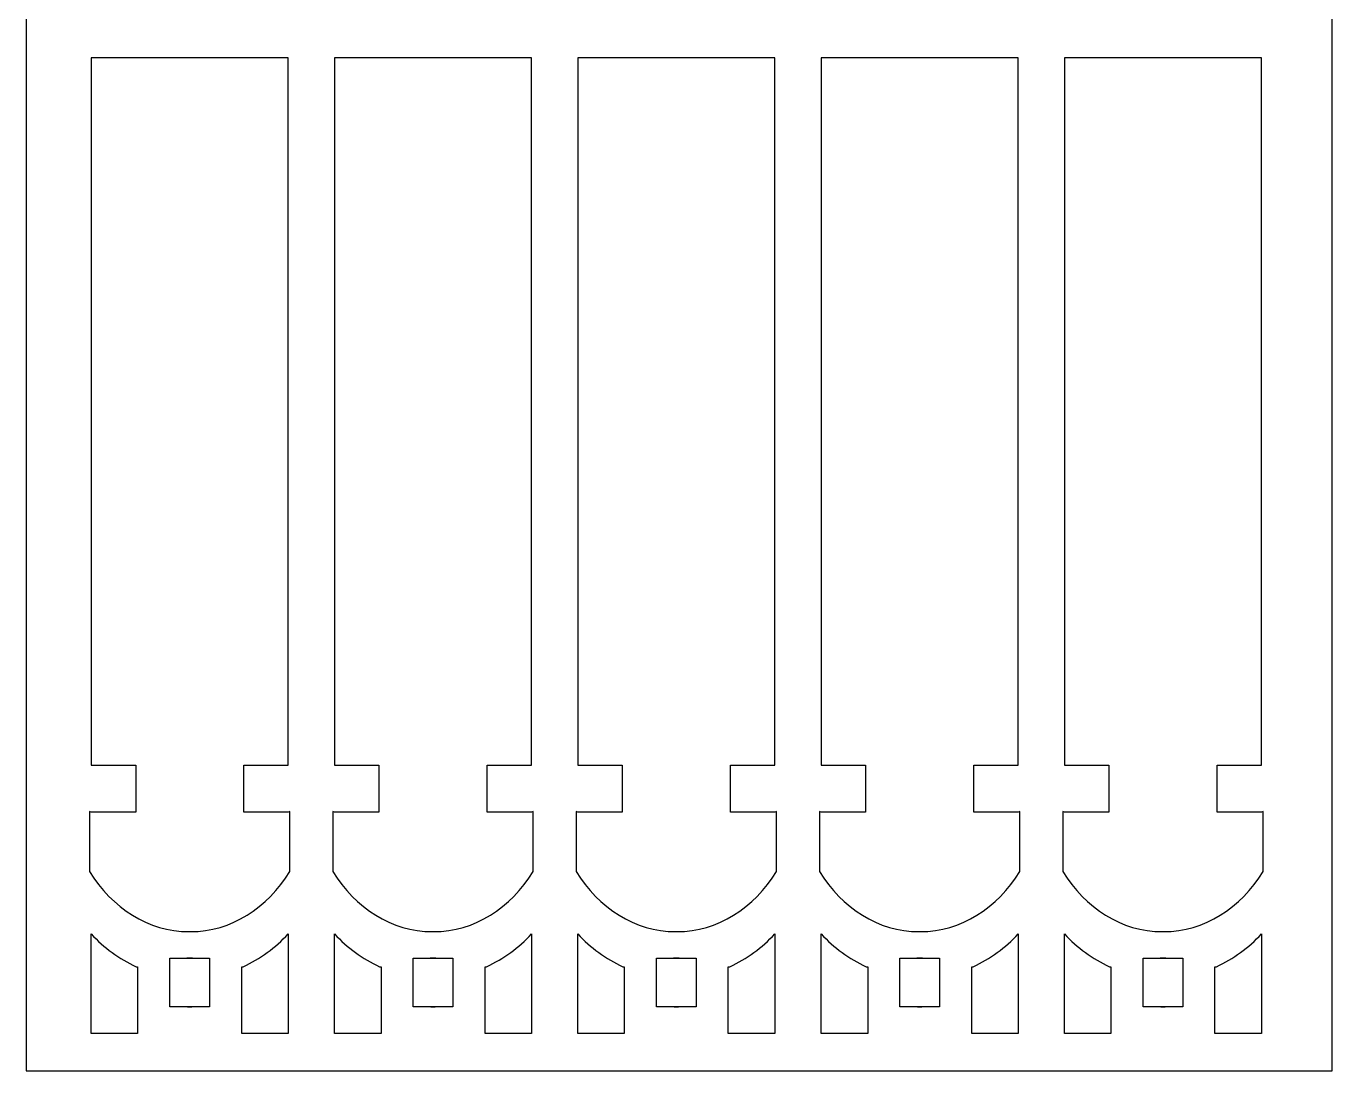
# Model space of a CAD drawing. Header units: centimetres. Extents: x -6.6 to 6.6, y -10.3 to 11.7.
# Drawn here: x -6.62 to 6.62, y -10.3 to 0.29 of the extents above; entities that cross this region are included whole.
import ezdxf

# ---------------------------------------------------------------- set-up
doc = ezdxf.new("R2010")
doc.units = ezdxf.units.CM
doc.header["$MEASUREMENT"] = 0
doc.layers.add('Camada 1', color=7, linetype='Continuous')

msp = doc.modelspace()

# ---------------------------------------------------------------- linework, layer by layer
at = {"layer": 'Camada 1'}
for points, knots in [([(5.48455, 6.34795), (5.80594, 6.52258), (6.0932, 6.78803), (6.3286, 7.16437), (6.3286, 7.16437), (6.62446, 7.63729), (6.41906, 8.06771), (5.97162, 8.33634), (5.97162, 8.33634), (5.38104, 8.69078), (4.50723, 8.64609), (4.25342, 7.90822), (4.25342, 7.90822), (4.1107, 7.48957), (4.30321, 7.03398), (4.70509, 6.89952), (4.70509, 6.89952), (5.03963, 6.78826), (5.41013, 6.96887), (5.52887, 7.31407), (5.52887, 7.31407), (5.62753, 7.60236), (5.49151, 7.91224), (5.21923, 8.00212), (5.21923, 8.00212), (4.98984, 8.07872), (4.74023, 7.95121), (4.66064, 7.71907), (4.66064, 7.71907), (4.59307, 7.52256), (4.68998, 7.31751), (4.87138, 7.2574), (4.87138, 7.2574), (5.02563, 7.20639), (5.19012, 7.29629), (5.24055, 7.44801), (5.24055, 7.44801), (5.28616, 7.58006), (5.21769, 7.71085), (5.10119, 7.74908), (5.10119, 7.74908), (4.99872, 7.78255), (4.89669, 7.71974), (4.85669, 7.6165), (4.85669, 7.6165), (4.88603, 7.71662), (4.99806, 7.78864), (5.11053, 7.75297), (5.11053, 7.75297), (5.23724, 7.7113), (5.3119, 7.56414), (5.26081, 7.41753), (5.26081, 7.41753), (5.20123, 7.24706), (5.02118, 7.14459), (4.85227, 7.19925), (4.85227, 7.19925), (4.65354, 7.26516), (4.54908, 7.49302), (4.6251, 7.71283), (4.6251, 7.71283), (4.71667, 7.97344), (4.99232, 8.11926), (5.24213, 8.03602), (5.24213, 8.03602), (5.54222, 7.93889), (5.68914, 7.59414), (5.57667, 7.27084), (5.57667, 7.27084), (5.44131, 6.88352), (5.03144, 6.6777), (4.6651, 6.79827), (4.6651, 6.79827), (4.22454, 6.94384), (4.01647, 7.45034), (4.17964, 7.92066), (4.17964, 7.92066), (4.46724, 8.74799), (5.41419, 8.78198), (6.07525, 8.41924), (6.07525, 8.41924), (6.59849, 8.13206), (6.62161, 7.91333), (6.61807, 7.43277), (6.61807, 7.43277), (6.61807, 7.43277), (6.61807, -10.30146), (6.61807, -10.30146), (6.61807, -10.30146), (6.61807, -10.30146), (-6.61829, -10.30146), (-6.61829, -10.30146), (-6.61829, -10.30146), (-6.61829, -10.30146), (-6.61829, 9.55787), (-6.61829, 9.55787), (-6.61829, 9.55787), (-6.61829, 9.55787), (-5.96389, 9.55787), (-5.96389, 9.55787), (-5.96389, 9.55787), (-5.96389, 9.55787), (-5.96389, 8.57717), (-5.96389, 8.57717), (-5.96389, 8.57717), (-5.96389, 8.57717), (-5.92611, 8.5455), (-5.92611, 8.5455), (-5.92611, 8.5455), (-5.87145, 8.72076), (-5.79408, 8.89369), (-5.69404, 9.05996), (-5.69404, 9.05996), (-4.11985, 11.67976), (-1.04171, 9.55788), (0.22416, 8.12839), (0.22416, 8.12839), (0.80526, 7.48262), (1.83103, 6.74256), (2.91108, 6.35116), (2.91108, 6.35116), (2.91108, 6.35116), (5.48455, 6.34795), (5.48455, 6.34795)], [0, 0, 0, 0, 0.03125, 0.03125, 0.03125, 0.03125, 0.0625, 0.0625, 0.0625, 0.0625, 0.09375, 0.09375, 0.09375, 0.09375, 0.125, 0.125, 0.125, 0.125, 0.15625, 0.15625, 0.15625, 0.15625, 0.1875, 0.1875, 0.1875, 0.1875, 0.21875, 0.21875, 0.21875, 0.21875, 0.25, 0.25, 0.25, 0.25, 0.28125, 0.28125, 0.28125, 0.28125, 0.3125, 0.3125, 0.3125, 0.3125, 0.34375, 0.34375, 0.34375, 0.34375, 0.375, 0.375, 0.375, 0.375, 0.40625, 0.40625, 0.40625, 0.40625, 0.4375, 0.4375, 0.4375, 0.4375, 0.46875, 0.46875, 0.46875, 0.46875, 0.5, 0.5, 0.5, 0.5, 0.53125, 0.53125, 0.53125, 0.53125, 0.5625, 0.5625, 0.5625, 0.5625, 0.59375, 0.59375, 0.59375, 0.59375, 0.625, 0.625, 0.625, 0.625, 0.65625, 0.65625, 0.65625, 0.65625, 0.6875, 0.6875, 0.6875, 0.6875, 0.71875, 0.71875, 0.71875, 0.71875, 0.75, 0.75, 0.75, 0.75, 0.78125, 0.78125, 0.78125, 0.78125, 0.8125, 0.8125, 0.8125, 0.8125, 0.84375, 0.84375, 0.84375, 0.84375, 0.875, 0.875, 0.875, 0.875, 0.90625, 0.90625, 0.90625, 0.90625, 0.9375, 0.9375, 0.9375, 0.9375, 1, 1, 1, 1]), ([(-4.91784, -0.03393), (-4.91784, -0.03393), (-4.91784, -0.03393), (-4.91784, -0.03393), (-4.91784, -0.03393), (-4.91784, -0.03393), (-3.96248, -0.03393), (-3.96248, -0.03393), (-3.96248, -0.03393), (-3.96248, -0.03393), (-3.96248, -7.20364), (-3.96248, -7.20364), (-3.96248, -7.20364), (-3.96248, -7.20364), (-4.41283, -7.20364), (-4.41283, -7.20364), (-4.41283, -7.20364), (-4.41283, -7.20364), (-4.41283, -7.68111), (-4.41283, -7.68111), (-4.41283, -7.68111), (-4.41283, -7.68111), (-3.96248, -7.68111), (-3.96248, -7.68111), (-3.96248, -7.68111), (-3.96248, -7.68111), (-3.94515, -7.67344), (-3.94515, -7.67344), (-3.94515, -7.67344), (-3.94515, -7.67344), (-3.94515, -8.28193), (-3.94515, -8.28193), (-3.94515, -8.28193), (-4.17319, -8.65079), (-4.53996, -8.89021), (-4.9534, -8.89021), (-4.9534, -8.89021), (-4.9534, -8.89021), (-4.96763, -8.8902), (-4.96763, -8.8902), (-4.96763, -8.8902), (-5.38107, -8.8902), (-5.74783, -8.65078), (-5.97588, -8.28192), (-5.97588, -8.28192), (-5.97588, -8.28192), (-5.97588, -7.67343), (-5.97588, -7.67343), (-5.97588, -7.67343), (-5.97588, -7.67343), (-5.95855, -7.6811), (-5.95855, -7.6811), (-5.95855, -7.6811), (-5.95855, -7.6811), (-5.5082, -7.68111), (-5.5082, -7.68111), (-5.5082, -7.68111), (-5.5082, -7.68111), (-5.5082, -7.20364), (-5.5082, -7.20364), (-5.5082, -7.20364), (-5.5082, -7.20364), (-5.95855, -7.20364), (-5.95855, -7.20364), (-5.95855, -7.20364), (-5.95855, -7.20364), (-5.95855, -0.03393), (-5.95855, -0.03393), (-5.95855, -0.03393), (-5.95855, -0.03393), (-5.03163, -0.03393), (-5.03163, -0.03393), (-5.03163, -0.03393), (-5.03163, -0.03393), (-4.91784, -0.03393), (-4.91784, -0.03393)], [0, 0, 0, 0, 0.05, 0.05, 0.05, 0.05, 0.1, 0.1, 0.1, 0.1, 0.15, 0.15, 0.15, 0.15, 0.2, 0.2, 0.2, 0.2, 0.25, 0.25, 0.25, 0.25, 0.3, 0.3, 0.3, 0.3, 0.35, 0.35, 0.35, 0.35, 0.4, 0.4, 0.4, 0.4, 0.45, 0.45, 0.45, 0.45, 0.5, 0.5, 0.5, 0.5, 0.55, 0.55, 0.55, 0.55, 0.6, 0.6, 0.6, 0.6, 0.65, 0.65, 0.65, 0.65, 0.7, 0.7, 0.7, 0.7, 0.75, 0.75, 0.75, 0.75, 0.8, 0.8, 0.8, 0.8, 0.85, 0.85, 0.85, 0.85, 0.9, 0.9, 0.9, 0.9, 1, 1, 1, 1]), ([(-2.42364, -0.03393), (-2.42364, -0.03393), (-1.49672, -0.03393), (-1.49672, -0.03393), (-1.49672, -0.03393), (-1.49672, -0.03393), (-1.49672, -7.20364), (-1.49672, -7.20364), (-1.49672, -7.20364), (-1.49672, -7.20364), (-1.94707, -7.20364), (-1.94707, -7.20364), (-1.94707, -7.20364), (-1.94707, -7.20364), (-1.94707, -7.68111), (-1.94707, -7.68111), (-1.94707, -7.68111), (-1.94707, -7.68111), (-1.49672, -7.68111), (-1.49672, -7.68111), (-1.49672, -7.68111), (-1.49672, -7.68111), (-1.47939, -7.67344), (-1.47939, -7.67344), (-1.47939, -7.67344), (-1.47939, -7.67344), (-1.47939, -8.28193), (-1.47939, -8.28193), (-1.47939, -8.28193), (-1.7072, -8.65079), (-2.07399, -8.89021), (-2.48764, -8.89021), (-2.48764, -8.89021), (-2.48764, -8.89021), (-2.50187, -8.8902), (-2.50187, -8.8902), (-2.50187, -8.8902), (-2.91531, -8.8902), (-3.28207, -8.65078), (-3.51012, -8.28192), (-3.51012, -8.28192), (-3.51012, -8.28192), (-3.51012, -7.67343), (-3.51012, -7.67343), (-3.51012, -7.67343), (-3.51012, -7.67343), (-3.49255, -7.6811), (-3.49255, -7.6811), (-3.49255, -7.6811), (-3.49255, -7.6811), (-3.04242, -7.68111), (-3.04242, -7.68111), (-3.04242, -7.68111), (-3.04242, -7.68111), (-3.04242, -7.20364), (-3.04242, -7.20364), (-3.04242, -7.20364), (-3.04242, -7.20364), (-3.49255, -7.20364), (-3.49255, -7.20364), (-3.49255, -7.20364), (-3.49255, -7.20364), (-3.49255, -0.03393), (-3.49255, -0.03393), (-3.49255, -0.03393), (-3.49255, -0.03393), (-2.53741, -0.03393), (-2.53741, -0.03393), (-2.53741, -0.03393), (-2.53741, -0.03393), (-2.53741, -0.03393), (-2.53741, -0.03393), (-2.53741, -0.03393), (-2.53741, -0.03393), (-2.42364, -0.03393), (-2.42364, -0.03393)], [0, 0, 0, 0, 0.05, 0.05, 0.05, 0.05, 0.1, 0.1, 0.1, 0.1, 0.15, 0.15, 0.15, 0.15, 0.2, 0.2, 0.2, 0.2, 0.25, 0.25, 0.25, 0.25, 0.3, 0.3, 0.3, 0.3, 0.35, 0.35, 0.35, 0.35, 0.4, 0.4, 0.4, 0.4, 0.45, 0.45, 0.45, 0.45, 0.5, 0.5, 0.5, 0.5, 0.55, 0.55, 0.55, 0.55, 0.6, 0.6, 0.6, 0.6, 0.65, 0.65, 0.65, 0.65, 0.7, 0.7, 0.7, 0.7, 0.75, 0.75, 0.75, 0.75, 0.8, 0.8, 0.8, 0.8, 0.85, 0.85, 0.85, 0.85, 0.9, 0.9, 0.9, 0.9, 1, 1, 1, 1]), ([(0.01386, -0.03393), (0.01386, -0.03393), (0.01386, -0.03393), (0.01386, -0.03393), (0.01386, -0.03393), (0.01386, -0.03393), (0.96901, -0.03393), (0.96901, -0.03393), (0.96901, -0.03393), (0.96901, -0.03393), (0.96901, -7.20364), (0.96901, -7.20364), (0.96901, -7.20364), (0.96901, -7.20364), (0.51866, -7.20364), (0.51866, -7.20364), (0.51866, -7.20364), (0.51866, -7.20364), (0.51866, -7.68111), (0.51866, -7.68111), (0.51866, -7.68111), (0.51866, -7.68111), (0.96901, -7.68111), (0.96901, -7.68111), (0.96901, -7.68111), (0.96901, -7.68111), (0.98634, -7.67344), (0.98634, -7.67344), (0.98634, -7.67344), (0.98634, -7.67344), (0.98634, -8.28193), (0.98634, -8.28193), (0.98634, -8.28193), (0.75851, -8.65079), (0.39172, -8.89021), (-0.02191, -8.89021), (-0.02191, -8.89021), (-0.02191, -8.89021), (-0.03612, -8.8902), (-0.03612, -8.8902), (-0.03612, -8.8902), (-0.44958, -8.8902), (-0.81632, -8.65078), (-1.04437, -8.28192), (-1.04437, -8.28192), (-1.04437, -8.28192), (-1.04437, -7.67343), (-1.04437, -7.67343), (-1.04437, -7.67343), (-1.04437, -7.67343), (-1.02683, -7.6811), (-1.02683, -7.6811), (-1.02683, -7.6811), (-1.02683, -7.6811), (-0.57671, -7.68111), (-0.57671, -7.68111), (-0.57671, -7.68111), (-0.57671, -7.68111), (-0.57671, -7.20364), (-0.57671, -7.20364), (-0.57671, -7.20364), (-0.57671, -7.20364), (-1.02685, -7.20364), (-1.02685, -7.20364), (-1.02685, -7.20364), (-1.02685, -7.20364), (-1.02685, -0.03393), (-1.02685, -0.03393), (-1.02685, -0.03393), (-1.02685, -0.03393), (-0.09996, -0.03393), (-0.09996, -0.03393), (-0.09996, -0.03393), (-0.09996, -0.03393), (0.01386, -0.03393), (0.01386, -0.03393)], [0, 0, 0, 0, 0.05, 0.05, 0.05, 0.05, 0.1, 0.1, 0.1, 0.1, 0.15, 0.15, 0.15, 0.15, 0.2, 0.2, 0.2, 0.2, 0.25, 0.25, 0.25, 0.25, 0.3, 0.3, 0.3, 0.3, 0.35, 0.35, 0.35, 0.35, 0.4, 0.4, 0.4, 0.4, 0.45, 0.45, 0.45, 0.45, 0.5, 0.5, 0.5, 0.5, 0.55, 0.55, 0.55, 0.55, 0.6, 0.6, 0.6, 0.6, 0.65, 0.65, 0.65, 0.65, 0.7, 0.7, 0.7, 0.7, 0.75, 0.75, 0.75, 0.75, 0.8, 0.8, 0.8, 0.8, 0.85, 0.85, 0.85, 0.85, 0.9, 0.9, 0.9, 0.9, 1, 1, 1, 1]), ([(2.50785, -0.03393), (2.50785, -0.03393), (3.43477, -0.03393), (3.43477, -0.03393), (3.43477, -0.03393), (3.43477, -0.03393), (3.43477, -7.20364), (3.43477, -7.20364), (3.43477, -7.20364), (3.43477, -7.20364), (2.98461, -7.20364), (2.98461, -7.20364), (2.98461, -7.20364), (2.98461, -7.20364), (2.98461, -7.68111), (2.98461, -7.68111), (2.98461, -7.68111), (2.98461, -7.68111), (3.43477, -7.68111), (3.43477, -7.68111), (3.43477, -7.68111), (3.43477, -7.68111), (3.45231, -7.67344), (3.45231, -7.67344), (3.45231, -7.67344), (3.45231, -7.67344), (3.45231, -8.28193), (3.45231, -8.28193), (3.45231, -8.28193), (3.22427, -8.65079), (2.8575, -8.89021), (2.44406, -8.89021), (2.44406, -8.89021), (2.44406, -8.89021), (2.42983, -8.8902), (2.42983, -8.8902), (2.42983, -8.8902), (2.01618, -8.8902), (1.64941, -8.65078), (1.42158, -8.28192), (1.42158, -8.28192), (1.42158, -8.28192), (1.42158, -7.67343), (1.42158, -7.67343), (1.42158, -7.67343), (1.42158, -7.67343), (1.43891, -7.6811), (1.43891, -7.6811), (1.43891, -7.6811), (1.43891, -7.6811), (1.88926, -7.68111), (1.88926, -7.68111), (1.88926, -7.68111), (1.88926, -7.68111), (1.88926, -7.20364), (1.88926, -7.20364), (1.88926, -7.20364), (1.88926, -7.20364), (1.43891, -7.20364), (1.43891, -7.20364), (1.43891, -7.20364), (1.43891, -7.20364), (1.43891, -0.03393), (1.43891, -0.03393), (1.43891, -0.03393), (1.43891, -0.03393), (2.39406, -0.03393), (2.39406, -0.03393), (2.39406, -0.03393), (2.39406, -0.03393), (2.39406, -0.03393), (2.39406, -0.03393), (2.39406, -0.03393), (2.39406, -0.03393), (2.50785, -0.03393), (2.50785, -0.03393)], [0, 0, 0, 0, 0.05, 0.05, 0.05, 0.05, 0.1, 0.1, 0.1, 0.1, 0.15, 0.15, 0.15, 0.15, 0.2, 0.2, 0.2, 0.2, 0.25, 0.25, 0.25, 0.25, 0.3, 0.3, 0.3, 0.3, 0.35, 0.35, 0.35, 0.35, 0.4, 0.4, 0.4, 0.4, 0.45, 0.45, 0.45, 0.45, 0.5, 0.5, 0.5, 0.5, 0.55, 0.55, 0.55, 0.55, 0.6, 0.6, 0.6, 0.6, 0.65, 0.65, 0.65, 0.65, 0.7, 0.7, 0.7, 0.7, 0.75, 0.75, 0.75, 0.75, 0.8, 0.8, 0.8, 0.8, 0.85, 0.85, 0.85, 0.85, 0.9, 0.9, 0.9, 0.9, 1, 1, 1, 1]), ([(4.94559, -0.03393), (4.94559, -0.03393), (4.94559, -0.03393), (4.94559, -0.03393), (4.94559, -0.03393), (4.94559, -0.03393), (5.9005, -0.03393), (5.9005, -0.03393), (5.9005, -0.03393), (5.9005, -0.03393), (5.9005, -7.20364), (5.9005, -7.20364), (5.9005, -7.20364), (5.9005, -7.20364), (5.45039, -7.20364), (5.45039, -7.20364), (5.45039, -7.20364), (5.45039, -7.20364), (5.45039, -7.68111), (5.45039, -7.68111), (5.45039, -7.68111), (5.45039, -7.68111), (5.9005, -7.68111), (5.9005, -7.68111), (5.9005, -7.68111), (5.9005, -7.68111), (5.91807, -7.67344), (5.91807, -7.67344), (5.91807, -7.67344), (5.91807, -7.67344), (5.91807, -8.28193), (5.91807, -8.28193), (5.91807, -8.28193), (5.69024, -8.65079), (5.32347, -8.89021), (4.90982, -8.89021), (4.90982, -8.89021), (4.90982, -8.89021), (4.89559, -8.8902), (4.89559, -8.8902), (4.89559, -8.8902), (4.48191, -8.8902), (4.11517, -8.65078), (3.88734, -8.28192), (3.88734, -8.28192), (3.88734, -8.28192), (3.88734, -7.67343), (3.88734, -7.67343), (3.88734, -7.67343), (3.88734, -7.67343), (3.90491, -7.6811), (3.90491, -7.6811), (3.90491, -7.6811), (3.90491, -7.6811), (4.35502, -7.68111), (4.35502, -7.68111), (4.35502, -7.68111), (4.35502, -7.68111), (4.35502, -7.20364), (4.35502, -7.20364), (4.35502, -7.20364), (4.35502, -7.20364), (3.90491, -7.20364), (3.90491, -7.20364), (3.90491, -7.20364), (3.90491, -7.20364), (3.90491, -0.03393), (3.90491, -0.03393), (3.90491, -0.03393), (3.90491, -0.03393), (4.83179, -0.03393), (4.83179, -0.03393), (4.83179, -0.03393), (4.83179, -0.03393), (4.94559, -0.03393), (4.94559, -0.03393)], [0, 0, 0, 0, 0.05, 0.05, 0.05, 0.05, 0.1, 0.1, 0.1, 0.1, 0.15, 0.15, 0.15, 0.15, 0.2, 0.2, 0.2, 0.2, 0.25, 0.25, 0.25, 0.25, 0.3, 0.3, 0.3, 0.3, 0.35, 0.35, 0.35, 0.35, 0.4, 0.4, 0.4, 0.4, 0.45, 0.45, 0.45, 0.45, 0.5, 0.5, 0.5, 0.5, 0.55, 0.55, 0.55, 0.55, 0.6, 0.6, 0.6, 0.6, 0.65, 0.65, 0.65, 0.65, 0.7, 0.7, 0.7, 0.7, 0.75, 0.75, 0.75, 0.75, 0.8, 0.8, 0.8, 0.8, 0.85, 0.85, 0.85, 0.85, 0.9, 0.9, 0.9, 0.9, 1, 1, 1, 1]), ([(-5.95879, -9.92215), (-5.95879, -9.92215), (-5.4882, -9.92215), (-5.4882, -9.92215), (-5.4882, -9.92215), (-5.4882, -9.92215), (-5.4882, -9.24553), (-5.4882, -9.24553), (-5.4882, -9.24553), (-5.4882, -9.24553), (-5.50376, -9.24542), (-5.50376, -9.24542), (-5.50376, -9.24542), (-5.67534, -9.16684), (-5.82983, -9.05325), (-5.95988, -8.91289), (-5.95988, -8.91289), (-5.95988, -8.91289), (-5.95879, -9.92215), (-5.95879, -9.92215)], [0, 0, 0, 0, 0.16666667, 0.16666667, 0.16666667, 0.16666667, 0.33333333, 0.33333333, 0.33333333, 0.33333333, 0.5, 0.5, 0.5, 0.5, 0.66666667, 0.66666667, 0.66666667, 0.66666667, 1, 1, 1, 1]), ([(-3.96203, -8.91287), (-4.09207, -9.05326), (-4.24654, -9.16684), (-4.41815, -9.2454), (-4.41815, -9.2454), (-4.41815, -9.2454), (-4.43371, -9.24551), (-4.43371, -9.24551), (-4.43371, -9.24551), (-4.43371, -9.24551), (-4.43371, -9.92213), (-4.43371, -9.92213), (-4.43371, -9.92213), (-4.43371, -9.92213), (-3.96314, -9.92213), (-3.96314, -9.92213), (-3.96314, -9.92213), (-3.96314, -9.92213), (-3.96203, -8.91287), (-3.96203, -8.91287)], [0, 0, 0, 0, 0.16666667, 0.16666667, 0.16666667, 0.16666667, 0.33333333, 0.33333333, 0.33333333, 0.33333333, 0.5, 0.5, 0.5, 0.5, 0.66666667, 0.66666667, 0.66666667, 0.66666667, 1, 1, 1, 1]), ([(-3.49216, -9.92215), (-3.49216, -9.92215), (-3.02138, -9.92215), (-3.02138, -9.92215), (-3.02138, -9.92215), (-3.02138, -9.92215), (-3.02138, -9.24553), (-3.02138, -9.24553), (-3.02138, -9.24553), (-3.02138, -9.24553), (-3.03694, -9.24542), (-3.03694, -9.24542), (-3.03694, -9.24542), (-3.20852, -9.16684), (-3.36325, -9.05325), (-3.49306, -8.91289), (-3.49306, -8.91289), (-3.49306, -8.91289), (-3.49216, -9.92215), (-3.49216, -9.92215)], [0, 0, 0, 0, 0.16666667, 0.16666667, 0.16666667, 0.16666667, 0.33333333, 0.33333333, 0.33333333, 0.33333333, 0.5, 0.5, 0.5, 0.5, 0.66666667, 0.66666667, 0.66666667, 0.66666667, 1, 1, 1, 1]), ([(-1.4954, -8.91287), (-1.62544, -9.05326), (-1.77991, -9.16684), (-1.95152, -9.2454), (-1.95152, -9.2454), (-1.95152, -9.2454), (-1.96708, -9.24551), (-1.96708, -9.24551), (-1.96708, -9.24551), (-1.96708, -9.24551), (-1.96708, -9.92213), (-1.96708, -9.92213), (-1.96708, -9.92213), (-1.96708, -9.92213), (-1.49651, -9.92213), (-1.49651, -9.92213), (-1.49651, -9.92213), (-1.49651, -9.92213), (-1.4954, -8.91287), (-1.4954, -8.91287)], [0, 0, 0, 0, 0.16666667, 0.16666667, 0.16666667, 0.16666667, 0.33333333, 0.33333333, 0.33333333, 0.33333333, 0.5, 0.5, 0.5, 0.5, 0.66666667, 0.66666667, 0.66666667, 0.66666667, 1, 1, 1, 1]), ([(-1.02709, -9.92215), (-1.02709, -9.92215), (-0.55652, -9.92215), (-0.55652, -9.92215), (-0.55652, -9.92215), (-0.55652, -9.92215), (-0.55652, -9.24553), (-0.55652, -9.24553), (-0.55652, -9.24553), (-0.55652, -9.24553), (-0.57208, -9.24542), (-0.57208, -9.24542), (-0.57208, -9.24542), (-0.74366, -9.16684), (-0.89815, -9.05325), (-1.0282, -8.91289), (-1.0282, -8.91289), (-1.0282, -8.91289), (-1.02709, -9.92215), (-1.02709, -9.92215)], [0, 0, 0, 0, 0.16666667, 0.16666667, 0.16666667, 0.16666667, 0.33333333, 0.33333333, 0.33333333, 0.33333333, 0.5, 0.5, 0.5, 0.5, 0.66666667, 0.66666667, 0.66666667, 0.66666667, 1, 1, 1, 1]), ([(0.96946, -8.91287), (0.83963, -9.05326), (0.68493, -9.16684), (0.51332, -9.2454), (0.51332, -9.2454), (0.51332, -9.2454), (0.49776, -9.24551), (0.49776, -9.24551), (0.49776, -9.24551), (0.49776, -9.24551), (0.49776, -9.92213), (0.49776, -9.92213), (0.49776, -9.92213), (0.49776, -9.92213), (0.96856, -9.92213), (0.96856, -9.92213), (0.96856, -9.92213), (0.96856, -9.92213), (0.96946, -8.91287), (0.96946, -8.91287)], [0, 0, 0, 0, 0.16666667, 0.16666667, 0.16666667, 0.16666667, 0.33333333, 0.33333333, 0.33333333, 0.33333333, 0.5, 0.5, 0.5, 0.5, 0.66666667, 0.66666667, 0.66666667, 0.66666667, 1, 1, 1, 1]), ([(1.43957, -9.92215), (1.43957, -9.92215), (1.91013, -9.92215), (1.91013, -9.92215), (1.91013, -9.92215), (1.91013, -9.92215), (1.91013, -9.24553), (1.91013, -9.24553), (1.91013, -9.24553), (1.91013, -9.24553), (1.89457, -9.24542), (1.89457, -9.24542), (1.89457, -9.24542), (1.72299, -9.16684), (1.56847, -9.05325), (1.43845, -8.91289), (1.43845, -8.91289), (1.43845, -8.91289), (1.43957, -9.92215), (1.43957, -9.92215)], [0, 0, 0, 0, 0.16666667, 0.16666667, 0.16666667, 0.16666667, 0.33333333, 0.33333333, 0.33333333, 0.33333333, 0.5, 0.5, 0.5, 0.5, 0.66666667, 0.66666667, 0.66666667, 0.66666667, 1, 1, 1, 1]), ([(3.43609, -8.91287), (3.30629, -9.05326), (3.15156, -9.16684), (2.97997, -9.2454), (2.97997, -9.2454), (2.97997, -9.2454), (2.96441, -9.24551), (2.96441, -9.24551), (2.96441, -9.24551), (2.96441, -9.24551), (2.96441, -9.92213), (2.96441, -9.92213), (2.96441, -9.92213), (2.96441, -9.92213), (3.43519, -9.92213), (3.43519, -9.92213), (3.43519, -9.92213), (3.43519, -9.92213), (3.43609, -8.91287), (3.43609, -8.91287)], [0, 0, 0, 0, 0.16666667, 0.16666667, 0.16666667, 0.16666667, 0.33333333, 0.33333333, 0.33333333, 0.33333333, 0.5, 0.5, 0.5, 0.5, 0.66666667, 0.66666667, 0.66666667, 0.66666667, 1, 1, 1, 1]), ([(3.9044, -9.92215), (3.9044, -9.92215), (4.37523, -9.92215), (4.37523, -9.92215), (4.37523, -9.92215), (4.37523, -9.92215), (4.37523, -9.24553), (4.37523, -9.24553), (4.37523, -9.24553), (4.37523, -9.24553), (4.35965, -9.24542), (4.35965, -9.24542), (4.35965, -9.24542), (4.18804, -9.16684), (4.03337, -9.05325), (3.90353, -8.91289), (3.90353, -8.91289), (3.90353, -8.91289), (3.9044, -9.92215), (3.9044, -9.92215)], [0, 0, 0, 0, 0.16666667, 0.16666667, 0.16666667, 0.16666667, 0.33333333, 0.33333333, 0.33333333, 0.33333333, 0.5, 0.5, 0.5, 0.5, 0.66666667, 0.66666667, 0.66666667, 0.66666667, 1, 1, 1, 1]), ([(5.90095, -8.91287), (5.77112, -9.05326), (5.61642, -9.16684), (5.44483, -9.2454), (5.44483, -9.2454), (5.44483, -9.2454), (5.42925, -9.24551), (5.42925, -9.24551), (5.42925, -9.24551), (5.42925, -9.24551), (5.42925, -9.92213), (5.42925, -9.92213), (5.42925, -9.92213), (5.42925, -9.92213), (5.90005, -9.92213), (5.90005, -9.92213), (5.90005, -9.92213), (5.90005, -9.92213), (5.90095, -8.91287), (5.90095, -8.91287)], [0, 0, 0, 0, 0.16666667, 0.16666667, 0.16666667, 0.16666667, 0.33333333, 0.33333333, 0.33333333, 0.33333333, 0.5, 0.5, 0.5, 0.5, 0.66666667, 0.66666667, 0.66666667, 0.66666667, 1, 1, 1, 1]), ([(-4.93207, -9.15973), (-4.93207, -9.15973), (-5.16057, -9.15973), (-5.16057, -9.15973), (-5.16057, -9.15973), (-5.16057, -9.15973), (-5.16057, -9.65265), (-5.16057, -9.65265), (-5.16057, -9.65265), (-5.16057, -9.65265), (-4.93919, -9.65265), (-4.93919, -9.65265), (-4.93919, -9.65265), (-4.93919, -9.65265), (-4.98187, -9.65265), (-4.98187, -9.65265), (-4.98187, -9.65265), (-4.98187, -9.65265), (-4.76046, -9.65265), (-4.76046, -9.65265), (-4.76046, -9.65265), (-4.76046, -9.65265), (-4.76046, -9.15973), (-4.76046, -9.15973), (-4.76046, -9.15973), (-4.76046, -9.15973), (-4.98898, -9.15973), (-4.98898, -9.15973), (-4.98898, -9.15973), (-4.98898, -9.15973), (-4.93207, -9.15973), (-4.93207, -9.15973)], [0, 0, 0, 0, 0.11111111, 0.11111111, 0.11111111, 0.11111111, 0.22222222, 0.22222222, 0.22222222, 0.22222222, 0.33333333, 0.33333333, 0.33333333, 0.33333333, 0.44444444, 0.44444444, 0.44444444, 0.44444444, 0.55555556, 0.55555556, 0.55555556, 0.55555556, 0.66666667, 0.66666667, 0.66666667, 0.66666667, 0.77777778, 0.77777778, 0.77777778, 0.77777778, 1, 1, 1, 1]), ([(-2.46634, -9.15973), (-2.46634, -9.15973), (-2.6946, -9.15973), (-2.6946, -9.15973), (-2.6946, -9.15973), (-2.6946, -9.15973), (-2.6946, -9.65265), (-2.6946, -9.65265), (-2.6946, -9.65265), (-2.6946, -9.65265), (-2.47343, -9.65265), (-2.47343, -9.65265), (-2.47343, -9.65265), (-2.47343, -9.65265), (-2.51611, -9.65265), (-2.51611, -9.65265), (-2.51611, -9.65265), (-2.51611, -9.65265), (-2.29473, -9.65265), (-2.29473, -9.65265), (-2.29473, -9.65265), (-2.29473, -9.65265), (-2.29473, -9.15973), (-2.29473, -9.15973), (-2.29473, -9.15973), (-2.29473, -9.15973), (-2.52301, -9.15973), (-2.52301, -9.15973), (-2.52301, -9.15973), (-2.52301, -9.15973), (-2.46634, -9.15973), (-2.46634, -9.15973)], [0, 0, 0, 0, 0.11111111, 0.11111111, 0.11111111, 0.11111111, 0.22222222, 0.22222222, 0.22222222, 0.22222222, 0.33333333, 0.33333333, 0.33333333, 0.33333333, 0.44444444, 0.44444444, 0.44444444, 0.44444444, 0.55555556, 0.55555556, 0.55555556, 0.55555556, 0.66666667, 0.66666667, 0.66666667, 0.66666667, 0.77777778, 0.77777778, 0.77777778, 0.77777778, 1, 1, 1, 1]), ([(-0.00058, -9.15973), (-0.00058, -9.15973), (-0.22886, -9.15973), (-0.22886, -9.15973), (-0.22886, -9.15973), (-0.22886, -9.15973), (-0.22886, -9.65265), (-0.22886, -9.65265), (-0.22886, -9.65265), (-0.22886, -9.65265), (-0.00773, -9.65265), (-0.00773, -9.65265), (-0.00773, -9.65265), (-0.00773, -9.65265), (-0.0504, -9.65265), (-0.0504, -9.65265), (-0.0504, -9.65265), (-0.0504, -9.65265), (0.171, -9.65265), (0.171, -9.65265), (0.171, -9.65265), (0.171, -9.65265), (0.171, -9.15973), (0.171, -9.15973), (0.171, -9.15973), (0.171, -9.15973), (-0.05728, -9.15973), (-0.05728, -9.15973), (-0.05728, -9.15973), (-0.05728, -9.15973), (-0.00058, -9.15973), (-0.00058, -9.15973)], [0, 0, 0, 0, 0.11111111, 0.11111111, 0.11111111, 0.11111111, 0.22222222, 0.22222222, 0.22222222, 0.22222222, 0.33333333, 0.33333333, 0.33333333, 0.33333333, 0.44444444, 0.44444444, 0.44444444, 0.44444444, 0.55555556, 0.55555556, 0.55555556, 0.55555556, 0.66666667, 0.66666667, 0.66666667, 0.66666667, 0.77777778, 0.77777778, 0.77777778, 0.77777778, 1, 1, 1, 1]), ([(2.46518, -9.15973), (2.46518, -9.15973), (2.23689, -9.15973), (2.23689, -9.15973), (2.23689, -9.15973), (2.23689, -9.15973), (2.23689, -9.65265), (2.23689, -9.65265), (2.23689, -9.65265), (2.23689, -9.65265), (2.45827, -9.65265), (2.45827, -9.65265), (2.45827, -9.65265), (2.45827, -9.65265), (2.41562, -9.65265), (2.41562, -9.65265), (2.41562, -9.65265), (2.41562, -9.65265), (2.63676, -9.65265), (2.63676, -9.65265), (2.63676, -9.65265), (2.63676, -9.65265), (2.63676, -9.15973), (2.63676, -9.15973), (2.63676, -9.15973), (2.63676, -9.15973), (2.40848, -9.15973), (2.40848, -9.15973), (2.40848, -9.15973), (2.40848, -9.15973), (2.46518, -9.15973), (2.46518, -9.15973)], [0, 0, 0, 0, 0.11111111, 0.11111111, 0.11111111, 0.11111111, 0.22222222, 0.22222222, 0.22222222, 0.22222222, 0.33333333, 0.33333333, 0.33333333, 0.33333333, 0.44444444, 0.44444444, 0.44444444, 0.44444444, 0.55555556, 0.55555556, 0.55555556, 0.55555556, 0.66666667, 0.66666667, 0.66666667, 0.66666667, 0.77777778, 0.77777778, 0.77777778, 0.77777778, 1, 1, 1, 1]), ([(4.93091, -9.15973), (4.93091, -9.15973), (4.70286, -9.15973), (4.70286, -9.15973), (4.70286, -9.15973), (4.70286, -9.15973), (4.70286, -9.65265), (4.70286, -9.65265), (4.70286, -9.65265), (4.70286, -9.65265), (4.92403, -9.65265), (4.92403, -9.65265), (4.92403, -9.65265), (4.92403, -9.65265), (4.88135, -9.65265), (4.88135, -9.65265), (4.88135, -9.65265), (4.88135, -9.65265), (5.10252, -9.65265), (5.10252, -9.65265), (5.10252, -9.65265), (5.10252, -9.65265), (5.10252, -9.15973), (5.10252, -9.15973), (5.10252, -9.15973), (5.10252, -9.15973), (4.87445, -9.15973), (4.87445, -9.15973), (4.87445, -9.15973), (4.87445, -9.15973), (4.93091, -9.15973), (4.93091, -9.15973)], [0, 0, 0, 0, 0.11111111, 0.11111111, 0.11111111, 0.11111111, 0.22222222, 0.22222222, 0.22222222, 0.22222222, 0.33333333, 0.33333333, 0.33333333, 0.33333333, 0.44444444, 0.44444444, 0.44444444, 0.44444444, 0.55555556, 0.55555556, 0.55555556, 0.55555556, 0.66666667, 0.66666667, 0.66666667, 0.66666667, 0.77777778, 0.77777778, 0.77777778, 0.77777778, 1, 1, 1, 1])]:
    msp.add_open_spline(points, degree=3, knots=knots, dxfattribs=at)

doc.saveas('drawing.dxf')
